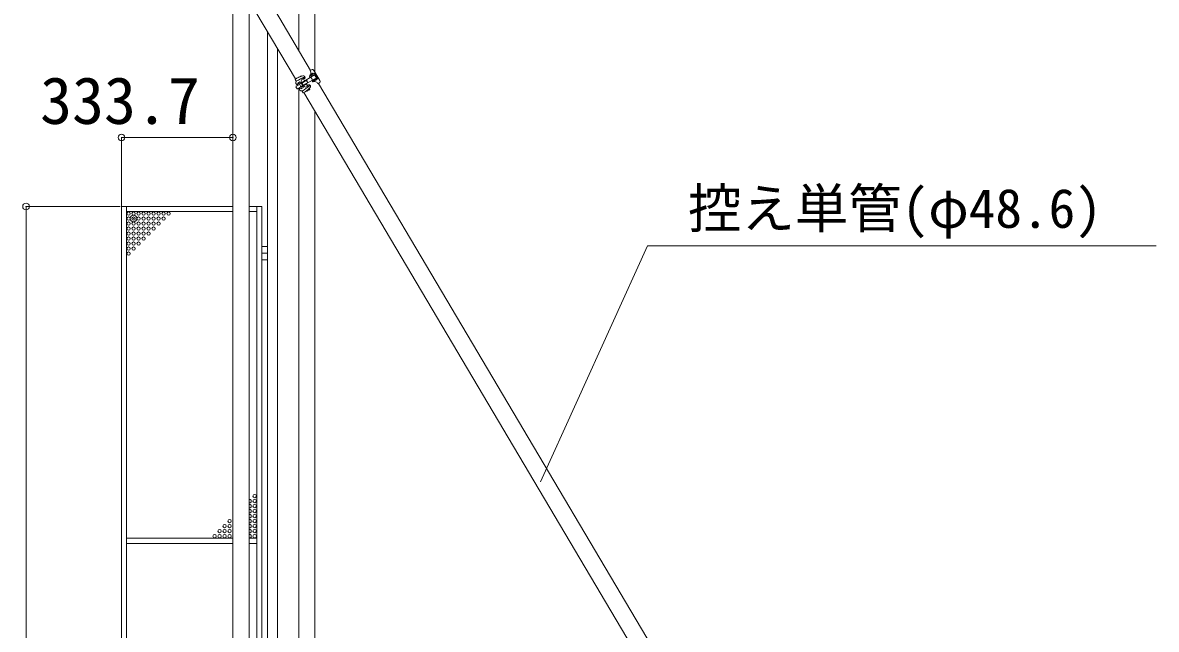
# Model space of a CAD drawing. Units: millimetres, scale not verified. Extents: x -9305 to 9305, y -6415 to 6415.
# Drawn here: x 2096 to 5493, y -1722 to 97 of the extents above; entities that cross this region are included whole.
import ezdxf
from ezdxf.enums import TextEntityAlignment as Align

# ---------------------------------------------------------------- set-up
doc = ezdxf.new("R2010")
doc.units = ezdxf.units.MM
doc.header["$LTSCALE"] = 40
doc.header["$PDMODE"] = 32
doc.header["$PDSIZE"] = 20
for name, color, linetype, lineweight in [('0-0_0', 134, 'Continuous', 18), ('0-2_ACCG-3018', 134, 'Continuous', 18), ('0-5_CLG-72', 134, 'Continuous', 18), ('0-9_TEXT', 134, 'Continuous', 18), ('0-A_ﾒッｼュﾊﾟﾈﾙ用ﾌﾞﾛッｸ', 134, 'Continuous', 18), ('0-D_寸法', 134, 'Continuous', 18)]:
    doc.layers.add(name, color=color, linetype=linetype, lineweight=lineweight)
doc.styles.add('ＭＳ ゴシック', font='')
doc.styles.get('ＭＳ ゴシック').set_extended_font_data('MS Gothic')

msp = doc.modelspace()

# ---------------------------------------------------------------- linework, layer by layer
at = {"layer": '0-0_0'}
for p, q in [((2388.05, -454.56), (2104.88, -454.56)), ((2105.88, -3457.56), (2105.88, -454.56)), ((2105.88, -458.56), (2105.88, -3453.56))]:
    msp.add_line(p, q, dxfattribs=at)
for centre in [(2776.05, -1337.56), (2776.05, -1352.56), (2776.05, -1367.56), (2776.05, -1382.56), (2776.05, -1397.56), (2776.05, -1412.56), (2776.05, -1427.56), (2776.05, -1442.56)]:
    msp.add_arc(centre, 5, 250.372, 109.628, dxfattribs=at)
msp.add_point((2105.88, -454.56), dxfattribs=at)
at = {"layer": '0-2_ACCG-3018'}
for centre in [(2791.05, -1322.56), (2791.05, -1337.56), (2791.05, -1352.56), (2716.05, -1397.56), (2791.05, -1367.56), (2791.05, -1382.56), (2791.05, -1397.56), (2686.05, -1427.56), (2701.05, -1412.56), (2701.05, -1427.56), (2716.05, -1412.56), (2716.05, -1427.56), (2791.05, -1412.56), (2791.05, -1427.56), (2671.05, -1442.56), (2686.05, -1442.56), (2701.05, -1442.56), (2716.05, -1442.56), (2791.05, -1442.56)]:
    msp.add_circle(centre, 5, dxfattribs=at)
at = {"layer": '0-5_CLG-72'}
for p, q in [((2923.07, 14), (2923.07, 898.56)), ((2971.67, 899.42), (2971.67, -52.19)), ((2958.59, -46.28), (2777.55, 260.99)), ((2725.77, 237.48), (2725.77, -3116.49)), ((2913.9, -72.16), (2732.55, 232.96)), ((2774.37, 162.6), (2774.37, -3115.63)), ((2829.05, 70.6), (2829.05, -3462.57)), ((2859.05, 20.12), (2859.05, -3462.57)), ((2970.83, -59.92), (2931.61, -83.48)), ((2937.35, -69.51), (2940.32, -66.92)), ((2940.56, -64.11), (2940.73, -64.38)), ((2940.73, -64.38), (2941.43, -65.56)), ((2955.14, -63.51), (2969.28, -55.96)), ((2956.66, -66.34), (2955.14, -63.51)), ((2956.66, -66.34), (2970.79, -58.78)), ((2957.02, -47.22), (2961.31, -44.64)), ((2962.44, -64.97), (2961.65, -63.66)), ((2962.43, -64.96), (2961.65, -63.66)), ((2965.09, -57.74), (2965.3, -58.08)), ((2967.58, -61.88), (2966.95, -60.83)), ((2967.58, -61.87), (2966.95, -60.83)), ((2968.17, -46.36), (2986.71, -77.21)), ((2975.99, -68.5), (2970.83, -59.92)), ((2977.28, -67.72), (2972.12, -59.14)), ((2912.24, -73.26), (2915.63, -78.92)), ((2914.66, -95.24), (2918.43, -101.5)), ((2921.98, -89.28), (2914.8, -93.59)), ((2923.16, -89.73), (2916.14, -93.95)), ((2919.95, -102.16), (2918.43, -101.5)), ((2927.13, -97.85), (2919.95, -102.16)), ((2927.28, -96.59), (2920.26, -100.81)), ((2920.5, -84.34), (2920.34, -86.43)), ((2920.5, -84.34), (2926.78, -80.55)), ((2923.07, -100.28), (2923.07, -3115.63)), ((2930.61, -84.09), (2925.4, -87.2)), ((2930.8, -101.48), (2928.86, -100.62)), ((2935.79, -92.6), (2930.55, -95.77)), ((2937.08, -97.69), (2930.79, -101.47)), ((2931.62, -82.32), (2931.11, -81.46)), ((2940.06, -77.24), (2931.62, -82.32)), ((2946.29, -75.83), (2932.26, -84.27)), ((2932.34, -73.87), (2937.35, -69.51)), ((2950.37, -82.72), (2936.33, -91.15)), ((2975.99, -68.5), (2936.7, -92.1)), ((2936.94, -72.05), (2940.06, -77.24)), ((2937.65, -73.22), (2940.63, -70.64)), ((2946.24, -87.53), (2937.8, -92.6)), ((2937.8, -92.6), (2938.32, -93.45)), ((2945.06, -75.41), (2946.26, -75.86)), ((2945.6, -95.94), (2955.48, -92.14)), ((2949.36, -92.72), (2946.24, -87.53)), ((2948.66, -91.55), (2952.34, -90.13)), ((2950.21, -83.98), (2950.37, -82.72)), ((2957.91, -92.98), (2957.2, -91.8)), ((2958.08, -93.25), (2957.91, -92.98)), ((2976.98, -69.07), (2963.66, -78)), ((2965.45, -80.66), (2963.66, -78)), ((2978.76, -71.72), (2965.45, -80.66)), ((2968.37, -74.84), (2967.58, -73.54)), ((2970.07, -77.68), (2970.02, -77.59)), ((2973.36, -71.5), (2972.73, -70.45)), ((2973.36, -71.5), (2972.73, -70.45)), ((2975.21, -74.58), (2975.01, -74.24)), ((2985, -84.08), (2980.71, -86.65)), ((2981.99, -85.88), (4963.91, -3431.71)), ((2936.7, -113.97), (2933.3, -108.31)), ((2938.22, -113.14), (4919.12, -3457.23)), ((2947.33, -108.75), (2946.69, -107.69)), ((2971.67, -169.61), (2971.67, -3116.49)), ((2392.05, -454.56), (2392.05, -3457.56)), ((2392.05, -454.56), (2725.77, -454.56)), ((2407.05, -454.56), (2407.05, -3457.56)), ((2407.05, -469.56), (2725.77, -469.56)), ((2774.37, -454.56), (2812.05, -454.56)), ((2774.37, -469.56), (2797.05, -469.56)), ((2797.05, -454.56), (2797.05, -3457.56)), ((2812.05, -454.56), (2812.05, -3457.56)), ((2812.08, -574.56), (2829.08, -574.56)), ((2829.08, -594.56), (2811.78, -594.56)), ((2407.05, -1448.56), (2725.77, -1448.56)), ((2774.37, -1448.56), (2797.05, -1448.56)), ((2407.05, -1464.56), (2725.77, -1464.56)), ((2774.37, -1464.56), (2797.05, -1464.56))]:
    msp.add_line(p, q, dxfattribs=at)
for points in [[(2926.36, -65.64), (2931.31, -62.67), (2929.94, -62.33), (2923.08, -66.45), (2922.59, -67.33)], [(2950.05, -105.07), (2954.36, -102.49), (2955.38, -102.74), (2955.9, -103.6), (2955.64, -104.63), (2948.36, -109.01), (2947.33, -108.75)], [(2811.78, -614.56), (2829.08, -614.56), (2829.08, -574.56)]]:
    msp.add_lwpolyline(points, dxfattribs=at)
for points in [[(2957.34, -60.36), (2957.85, -61.22), (2958.88, -61.48), (2966.16, -57.1), (2966.42, -56.07), (2965.91, -55.21), (2964.88, -54.96), (2957.59, -59.33)], [(2968.48, -78.92), (2968.36, -78.7), (2976.93, -73.56), (2977.06, -73.77), (2976.8, -74.8), (2969.52, -79.18)]]:
    msp.add_lwpolyline(points, close=True, dxfattribs=at)
for centre, radius, start, end in [((2957.34, -140.05), 80.6, 105.423, 124.034), ((3365.07, -912.16), 946.72, 116.612, 118.341), ((2937.14, -66.17), 4, 31, 111.589), ((2939.02, -65.42), 2, 310.983, 31), ((2938, -67.62), 4, 310.983, 31), ((2946.64, -54.28), 12.56, 312.657, 34.206), ((2953.48, -76.18), 10.25, 1.771, 60.229), ((2963.88, -48.93), 5, 31, 121), ((2971.26, -59.66), 4.2, 31, 118.138), ((2971.26, -59.66), 1, 31, 118.138), ((2973.82, -55.3), 1, 121, 211), ((2976.42, -68.24), 1, 303.862, 31), ((2976.42, -68.24), 4.2, 303.862, 31), ((2919.68, -83.29), 5.57, 137.372, 210.388), ((2920.6, -82.19), 6.94, 214.378, 272.187), ((2915.2, -79.17), 0.5, 317.372, 31), ((2928.28, -76.86), 10.8, 223.889, 254.374), ((2940.18, -84.15), 15.09, 191.649, 230.351), ((2931.53, -77.02), 7.12, 215.652, 262.611), ((2932.74, -102.39), 6.94, 149.813, 207.622), ((2938.54, -98.29), 8.38, 162.538, 202.434), ((2936.27, -78.4), 6, 130.983, 210.722), ((2910.23, -101.98), 28.24, 17.412, 44.575), ((2940.9, -83.66), 10.3, 182.363, 240.239), ((2799.75, 100.64), 247.98, 302.584, 309.014), ((2940.68, -95.25), 5.56, 151.537, 213.434), ((2938.66, -71.02), 2, 130.983, 211), ((2898.9, -42.78), 80.6, 297.966, 316.577), ((2943.44, -90.34), 6, 211.278, 291.017), ((2923.75, -93.86), 28.24, 20.465, 40.88), ((2924.29, -93.54), 28.24, 22.532, 38.817), ((2951.08, -91.69), 2, 211, 291.017), ((2953.78, -93.86), 4, 31, 111.017), ((2956.2, -94.01), 2, 31, 111.017), ((2954.64, -95.31), 4, 310.411, 31), ((2969.6, -92.5), 12.56, 27.794, 109.343), ((2983.09, -70.73), 1, 211, 301), ((2982.42, -79.79), 5, 301, 31), ((2931.33, -102.69), 5.57, 211.612, 284.628), ((2932.87, -108.56), 0.5, 31, 104.628)]:
    msp.add_arc(centre, radius, start, end, dxfattribs=at)
at = {"layer": '0-9_TEXT'}
msp.add_lwpolyline([(3647.08, -1280.15), (3968.32, -571.84), (5492.87, -571.84)], dxfattribs=at)
at = {"layer": '0-A_ﾒッｼュﾊﾟﾈﾙ用ﾌﾞﾛッｸ'}
for centre in [(2413.05, -475.56), (2428.05, -475.56), (2443.05, -475.56), (2458.05, -475.56), (2473.05, -475.56), (2488.05, -475.56), (2503.05, -475.56), (2518.05, -475.56), (2533.05, -475.56), (2413.05, -490.56), (2413.05, -505.56), (2428.05, -490.56), (2428.05, -505.56), (2443.05, -490.56), (2443.05, -505.56), (2458.05, -490.56), (2458.05, -505.56), (2473.05, -490.56), (2473.05, -505.56), (2488.05, -490.56), (2488.05, -505.56), (2503.05, -490.56), (2503.05, -505.56), (2518.05, -490.56), (2413.05, -520.56), (2413.05, -535.56), (2428.05, -520.56), (2428.05, -535.56), (2443.05, -520.56), (2443.05, -535.56), (2458.05, -520.56), (2458.05, -535.56), (2473.05, -520.56), (2473.05, -535.56), (2488.05, -520.56), (2413.05, -550.56), (2413.05, -565.56), (2413.05, -580.56), (2428.05, -550.56), (2428.05, -565.56), (2428.05, -580.56), (2443.05, -550.56), (2443.05, -565.56), (2458.05, -550.56), (2413.05, -595.56)]:
    msp.add_circle(centre, 5, dxfattribs=at)
msp.add_point((2428.05, -490.56), dxfattribs=at)
at = {"layer": '0-D_寸法'}
for p, q in [((2392.05, -454.56), (2392.05, -246.85)), ((2725.77, -247.85), (2392.05, -247.85)), ((2396.05, -247.85), (2721.77, -247.85)), ((2725.77, -452.56), (2725.77, -246.85))]:
    msp.add_line(p, q, dxfattribs=at)
for p in [(2392.05, -247.85), (2725.77, -247.85)]:
    msp.add_point(p, dxfattribs=at)

# ---------------------------------------------------------------- texts
at = {"layer": '0-9_TEXT', "style": 'ＭＳ ゴシック'}
msp.add_text('控え単管(φ48.6)', height=117.3, dxfattribs=at).set_placement((4089.72, -553.68), align=Align.BOTTOM_LEFT)
at = {"layer": '0-D_寸法', "style": 'ＭＳ ゴシック'}
msp.add_text('333.7', height=140.8, dxfattribs=at).set_placement((2148, -249.14), align=Align.BOTTOM_LEFT)

doc.saveas('drawing.dxf')
